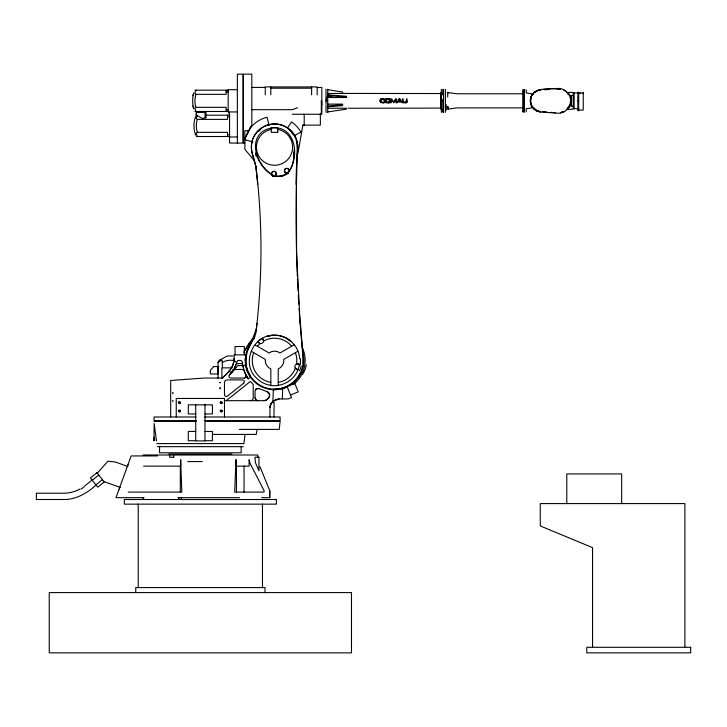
<?xml version="1.0" encoding="UTF-8"?>
<svg xmlns="http://www.w3.org/2000/svg" width="727" height="727" viewBox="0 0 727 727"><rect width="100%" height="100%" fill="white"/><g stroke="black" fill="none" stroke-linecap="round" stroke-linejoin="round"><path stroke-width="1.09" d="M403.076 100.926L403.076 98.881L402.431 98.881L402.485 101.989L403.249 102.707A2.39 2.317 -0.4 0 0 403.639 102.761L404.703 102.771M270.689 403.794A18.548 18.548 0 0 0 269.999 407.22L269.899 416.989M380.194 101.435A5.534 3.762 -89.2 0 1 380.176 101.026L380.248 100.544A5.398 3.771 89.3 0 1 380.212 100.199M386.364 102.189L385.846 101.08L386.328 99.463A5.761 5.634 -0.2 0 1 386.9 99.445L388.354 99.426M154.151 437.2L154.006 440.862L154.151 423.477L156.45 440.916L156.396 440.108M406.375 100.98L406.329 101.925L406.384 98.881L407.02 98.881L407.02 100.871M380.239 100.717L380.248 100.635A5.498 3.726 89.5 0 1 380.266 100.053L380.893 98.999M386.828 98.872A9.878 9.578 0.2 0 0 386.31 98.899A5.407 5.243 0.4 0 0 385.992 98.954L385.274 99.517L385.165 101.444A4.344 3.508 -86.1 0 0 385.21 101.771L385.792 102.652L388.091 102.771M407.02 101.135L407.002 101.753A1.354 1.327 56 0 1 406.956 102.062L406.402 102.652A1.409 1.363 0.1 0 1 406.084 102.716A8.606 8.36 0.3 0 1 405.721 102.761A8.197 7.961 0.2 0 0 406.093 102.734M385.156 100.562L385.328 102.271L386.101 102.716M273.943 416.989L274.179 402.713L273.216 402.713A10.941 10.941 0 0 1 273.388 400.841M296.434 184.267L296.571 253.041L300.133 323.351M407.02 101.198L406.993 101.789A1.263 1.236 54.2 0 1 406.938 102.107L406.384 102.652M389.345 101.398L389.363 100.653A6.407 3.253 -89.8 0 0 389.372 100.317L389.318 99.863L389.354 100.317M384.12 101.907L384.801 101.389L384.092 102.698A6.289 6.089 0.1 0 1 383.32 102.761L382.502 102.771M269.563 497.659L269.781 490.698L259.966 466.734M271.38 127.961A16.276 13.568 0 0 1 277.232 127.888C298.624 130.506 299.56 165.356 284.348 175.262A13.477 13.413 -3.1 0 1 272.298 174.934C255.023 165.62 245.653 133.096 271.38 127.97M294.035 153.315C293.672 161.058 292.49 171.145 284.739 175.08A13.522 13.522 0 0 1 273.606 175.552C265.019 171.081 259.248 162.239 256.058 153.315M290.509 395.015L298.243 391.889L294.771 383.293L287.038 386.419L291.536 397.569L288.201 398.914L279.223 398.914L272.961 401.349L270.944 404.012L269.999 407.22L270.917 404.058L272.879 401.422L273.352 389.708L280.44 389.136L287.21 386.855M282.321 398.914L282.739 388.563M170.691 416.989L170.691 380.475L203.969 378.049L222.344 378.049L226.524 373.923A139.075 139.075 0 0 0 229.232 371.061C233.303 366.735 234.557 360.637 234.121 354.867L245.771 354.867L245.235 360.438M384.792 101.58L384.456 102.552M380.266 100.208L380.285 99.962A2.654 2.499 76.5 0 1 380.339 99.563L380.712 99.081A0.918 0.891 1.9 0 1 380.984 98.981L381.075 98.963A4.598 4.462 0.4 0 1 381.366 98.917A8.96 8.697 0.4 0 1 381.857 98.872A8.488 8.233 0.2 0 0 381.075 98.936M303.104 363.582L303.132 357.584A1427.846 1427.846 0 0 1 299.106 308.711M385.864 100.19L386.255 99.481A3.444 3.39 0.8 0 1 386.546 99.435A6.661 6.543 0 0 1 386.9 99.426L387.037 99.417M385.174 100.126L385.646 99.063A0.909 0.891 2.6 0 1 385.892 98.981L386.001 98.954A5.353 5.198 0.4 0 1 386.31 98.917A7.87 7.615 0.1 0 1 386.619 98.908M234.121 358.52C234.167 366.762 228.005 372.887 222.344 378.049M389.336 101.544L389.336 101.58A4.28 3.471 87.7 0 0 389.318 101.271M256.976 323.351L256.295 329.349M382.057 98.872A13.159 12.723 0 0 1 382.347 98.863L382.911 98.881A8.488 8.215 -0.2 0 1 383.801 98.908L384.719 99.708A4.153 3.444 -82 0 1 384.756 99.981L384.12 100.262L383.738 99.481A6.979 6.852 0 0 0 382.765 99.426L381.811 99.426A3.299 3.253 1 0 0 381.284 99.472L380.884 100.399A5.934 3.571 89.3 0 0 380.866 100.753L381.33 102.198A7.879 7.779 -0.5 0 0 381.711 102.243L383.193 102.225M245.072 434.419L243.89 443.597L156.832 443.597M224.47 400.677L263.856 400.677C267.345 400.731 269.99 397.296 269.49 393.898L266.891 391.589L259.175 388.6L256.422 388.654L255.422 389.672M380.93 99.926L380.884 100.753M530.401 102.334L530.892 97.218L532.627 94.001M302.905 125.117L298.279 151.37A24.109 24.109 0 0 1 297.17 155.487M257.131 429.412L256.249 434.419L212.929 434.419M570.25 102.943L570.622 100.826A12.423 12.423 0 0 0 557.236 88.44C547.931 89.039 530.855 87.149 530.292 100.826A11.123 11.123 0 0 0 540.561 111.922L557.236 113.212A12.423 12.423 0 0 0 570.622 100.826M229.432 374.914A141.892 141.892 0 0 0 233.803 370.125A2.054 2.054 0 0 1 234.748 369.507L242.355 369.416A1.917 1.917 0 0 1 244.145 370.743L244.227 370.952A32.079 32.079 0 0 0 246.126 375.332L246.071 377.159L244.481 378.049L230.777 378.049A1.854 1.854 0 0 1 229.432 374.914L234.603 368.144L237.502 360.71A1.827 1.827 0 0 1 238.456 360.438L241.246 360.537L242.509 362.246A32.079 32.079 0 0 0 243 366.326L244.963 372.86L248.252 378.831L250.533 377.24L247.28 371.197L245.526 364.554L243 366.326M172.672 392.898C173.399 393.516 173.653 392.262 172.681 393.252M523.885 106.751L524.449 103.97L524.449 89.703M440.762 106.605L441.316 103.943L440.762 100.826M193.546 108.141C192.373 103.461 192.373 98.19 193.546 93.519M192.946 95.719L193.755 92.883M443.543 108.614L442.798 111.049L443.543 111.949M380.975 99.717L381.284 99.49A3.181 3.126 0.6 0 1 381.72 99.435L381.811 99.426M195.69 116.538C193.355 122.372 193.355 129.351 195.69 135.186M567.742 107.987L568.578 109.259L573.212 109.168L573.212 92.483L568.578 92.393L567.987 93.419M441.316 96.291L442.798 92.62M178.551 402.622L178.824 401.958M180.178 403.285L180.441 402.622A0.945 0.945 0 0 0 179.024 401.804A0.945 0.945 0 0 0 179.024 403.44A0.945 0.945 0 0 0 180.441 402.622M178.551 410.964L178.824 410.301M180.178 411.627L180.441 410.964A0.945 0.945 0 0 0 179.024 410.146A0.945 0.945 0 0 0 179.024 411.782A0.945 0.945 0 0 0 180.441 410.964M220.281 402.622L220.545 401.958M221.899 403.285L222.171 402.622A0.945 0.945 0 0 0 220.754 401.804A0.945 0.945 0 0 0 220.754 403.44A0.945 0.945 0 0 0 222.171 402.622M220.281 410.964L220.545 410.301M221.899 411.627L222.171 410.964A0.945 0.945 0 0 0 220.754 410.146A0.945 0.945 0 0 0 220.754 411.782A0.945 0.945 0 0 0 222.171 410.964M253.877 338.455L254.75 336.319M195.936 90.166L194.972 92.874A1.599 0.573 -67.1 0 0 194.963 93.465L195.936 94.337L226.133 94.337L226.133 90.166M197.326 115.193L196.363 117.91A1.599 0.573 -67.1 0 0 196.354 118.501L197.326 119.373L227.524 119.373L227.524 115.193M568.578 92.393L568.105 93.41M298.152 369.316C293.962 381.184 280.122 388.3 268.036 384.819A25.236 25.236 0 0 1 256.676 378.258C240.991 364.227 252.278 335.865 272.68 335.265A25.236 25.236 0 0 1 285.666 337.782L291.227 341.508M253.623 338.9C246.28 349.596 242.255 364.191 250.242 375.786M250.933 127.289L250.261 128.106A41.484 32.161 0 0 0 248.434 130.696L244.863 138.639L250.933 127.289L250.206 127.289L251.824 125.462A39.176 30.38 0 0 0 250.197 127.28M522.777 93.038L523.885 90.602L522.777 89.703L522.777 111.949M523.885 108.768L522.777 111.122L523.885 111.949L522.777 111.122L523.885 111.476M300.733 372.26C296.153 382.72 284.893 389.699 273.488 389.154M229.232 371.061L231.286 372.942L233.358 369.316M234.403 367.508L236.62 363.818L241.028 363.418A1.827 1.827 0 0 1 241.927 363.709L243.127 366.99L241.891 365.545L237.92 365.59L231.286 372.942M568.805 106.924L567.351 109.223L570.622 105.66L570.622 95.991L567.351 92.429M269.035 397.342L269.381 396.751A3.708 3.708 0 0 0 266.891 391.589M243.663 352.331L247.898 345.389A30.598 30.598 0 0 1 252.378 339.336M252.896 338.809L247.898 345.389A139.075 139.075 0 0 1 244.608 350.896M97.273 473.186L107.978 461.118L115.702 462.127L127.897 466.57M257.385 346.252L260.012 343.571L257.84 341.517A25.236 25.236 0 0 1 262.465 338.273L263.656 341.027A22.255 22.255 0 0 1 291.681 346.252M534.763 92.384L537.507 90.811M177.979 499.513L179.787 497.659M268.627 397.96L266.618 399.941L263.856 400.677M448.423 108.659L447.705 109.295L447.705 106.424L448.423 107.487M218.027 378.104L218.027 362.373L221.344 360.147A2.572 1 -42 0 1 222.062 360.174L222.462 367.762M84.895 485.818L92.093 480.084M92.229 480.247L98.754 475.049M95.891 484.854L102.425 479.656M96.028 485.018C87.213 493.142 76.071 499.658 63.758 499.513L36.35 499.513L36.35 493.206L63.758 493.206C69.474 493.251 75.072 491.588 80.134 489.007M226.179 400.677L250.315 381.475L253.214 384.401L253.214 397.896A2.781 2.781 0 0 1 250.433 400.677M81.26 489.053L84.341 486.681M219.409 360.274L227.215 355.985L232.822 355.985M272.879 401.422L275.815 399.559L279.223 398.914M226.133 111.485L226.133 107.314L195.936 107.314L194.972 108.096A1.599 0.582 67.3 0 0 194.963 108.677L195.936 111.485M227.524 136.522L227.524 132.35L197.326 132.35L196.363 133.132A1.599 0.582 67.3 0 0 196.354 133.713L197.326 136.522M294.444 135.685L300.869 131.978A34.405 32.333 -30.2 0 1 301.496 133.114A30.407 30.407 0 0 0 291.545 121.972L287.392 128.125A22.991 22.991 0 0 1 294.444 135.685L295.916 138.721M294.008 344.907L280.04 352.977A9.269 9.269 0 0 0 269.026 352.977L255.068 344.907M297.716 351.332L283.748 359.402A9.269 9.269 0 0 1 278.241 368.934L278.241 385.056M244.481 378.049L246.071 377.159L246.126 375.332L248.252 378.831M288.392 172.962L284.739 174.653M286.647 173.862L288.128 173.108M286.811 173.78L287.401 173.489M530.292 100.826A11.123 11.123 0 0 1 540.561 89.73L538.534 90.575M297.525 107.741L292.209 109.695L251.824 109.695M538.525 90.448L540.561 89.73M560.581 112.64L563.679 111.558L560.544 112.649A12.05 12.05 0 0 0 563.679 111.558M388.963 102.162L389.318 101.698L388.963 102.162A6.152 6.052 0.1 0 1 388.227 102.225L387.509 102.243A15.085 14.813 0 0 1 387.091 102.243A13.604 13.377 -0.1 0 1 386.473 102.207M578.683 100.271L577.947 100.889L578.683 101.38M383.756 102.189L383.547 102.207M533.727 107.451L526.203 108.777L526.203 111.949M578.501 100.271L577.947 100.826L578.501 101.38M327.759 96.591L332.003 95.9L327.759 95.01L325.996 100.826L327.759 100.826M448.423 109.059L456.792 107.878L522.777 107.878M271.444 335.392L267.118 336.319L272.68 335.265M342.59 104.824L327.759 105.988M543.342 89.521L546.113 89.303M547.231 89.212L550.566 88.958M551.675 88.867L554.456 88.658M544.759 89.775L548.921 89.457M555.174 88.967L560.544 89.003L557.264 88.812M405.63 102.743L405.166 102.761M381.857 98.89L382.057 98.89A13.186 12.723 0 0 1 382.347 98.899M388.227 102.234L388.309 102.225A6.834 6.734 0.4 0 0 388.718 102.216M386.828 98.89L388.554 98.899A4.253 4.117 -0.1 0 1 389.318 98.99A1.127 1.09 -1.6 0 1 389.545 99.108L389.999 100.381M383.229 102.771L383.32 102.761A6.888 6.661 0.1 0 0 384.01 102.725A1.409 1.363 0.5 0 0 384.283 102.643M317.181 87.54L321.825 87.431L321.825 114.248M259.175 388.6L256.422 388.654L255.068 391.044L255.068 397.896L255.859 399.841L257.849 400.677A2.781 2.781 0 0 1 255.068 397.896M440.762 108.114L347.933 108.241M404.848 102.234L405.193 102.234A10.342 10.178 0.3 0 0 405.721 102.225A10.151 9.996 0.3 0 1 405.193 102.253L404.094 102.234A7.27 7.152 -0.1 0 1 403.467 102.198L403.376 102.18M327.759 93.419L440.762 93.538M251.824 87.431L265.264 87.385M382.529 99.417L382.702 99.417A6.534 6.416 0 0 1 383.774 99.472L384.12 100.217M270.826 88.203L311.619 88.203M237.656 89.703L228.178 89.703L228.178 111.949L237.356 111.949M327.759 89.703L342.59 92.02L342.59 93.419M194.918 90.166L228.178 90.166M226.133 91.893L228.178 91.893M574.139 92.947L583.227 93.038M522.777 93.774L456.792 93.774L448.423 92.593M573.212 95.464L571.358 95.464L571.358 106.187L573.212 106.187M327.759 97.527L346.297 97.527L346.297 96.255L328.45 94.864L327.759 95.01L328.45 95.664L346.297 97.054M441.316 100.826L442.798 100.826M327.759 104.125L342.59 104.125L342.59 105.633L327.759 106.787M327.759 108.232L346.297 108.232L346.297 109.168L327.759 111.949M574.139 108.705L578.665 108.705M226.133 109.759L228.178 109.759M578.683 110.086L583.227 110.086L583.227 92.293M194.918 111.485L228.178 111.485M205.187 112.803L205.923 112.803L205.923 117.81L205.187 117.81M205.187 112.958L205.923 112.958M292.209 114.266L321.361 114.266L321.361 100.826L321.825 102.58M205.159 115.193L229.568 115.193M227.524 116.929L229.568 116.929M205.187 117.22L205.923 117.22M302.768 125.117L320.353 125.117L320.353 113.566M248.434 130.696L244.863 130.696L244.863 149.326L254.668 161.012M227.524 134.786L229.568 134.786M196.308 136.522L229.568 136.522M229.568 136.985L237.356 136.985M244.863 143.101L243.472 143.101L243.472 74.136L251.824 74.136L251.824 126.271A30.879 30.879 0 0 1 267.063 117.229L269.154 125.589M232.095 367.853L221.889 367.853L221.889 378.049M195.727 413.936L188.311 413.936L188.311 404.848L212.411 404.848L212.411 413.936L204.996 413.936M195.908 416.989L154.051 416.989L154.051 420.697L196.254 420.697M204.86 416.989L280.095 416.989L280.095 420.697L204.832 420.697M154.051 421.442L196.254 421.442M205.55 421.442L280.095 421.442L279.268 429.412L239.365 429.412M195.727 431.456L188.311 431.456L188.311 440.726L195.727 440.726M204.996 431.456L212.411 431.456L212.411 440.726L204.996 440.726M157.432 446.66L243.291 446.66M168.837 454.075L231.886 454.075M143.01 455.002L257.803 455.002L257.803 457.228M157.414 455.929L131.178 455.929L115.993 497.659L144.055 497.659M173.889 457.228L169.636 457.228L169.636 455.002M187.802 461.572L202.424 461.572M143.555 466.134L180.678 466.134L180.678 459.755L181.814 492.097L128.216 492.097M177.979 497.659L239.519 497.659M261.665 497.659L269.899 497.659L269.781 490.698M382.393 102.771L381.911 102.761M382.911 98.881L382.993 98.881A7.143 6.916 -0.1 0 1 383.974 98.945M388.254 99.417L388.309 99.417A5.507 5.425 -0.1 0 1 388.836 99.445M404.167 102.234L404.094 102.234A7.633 7.497 0 0 1 403.467 102.189M386.955 102.225L387.091 102.234A15.076 14.794 0 0 0 387.509 102.234M381.784 102.225L381.711 102.225A6.752 6.643 -0.2 0 1 381.248 102.189L380.921 101.589A7.097 2.19 88 0 1 380.866 101.28L380.893 101.035M328.45 95.664L332.003 95.9M542.442 111.694L546.84 112.031M551.011 112.358L555.41 112.703M272.507 176.034L273.606 176.152M388.836 99.454L389.109 99.526M533.727 94.201L526.203 92.874L526.203 89.83M298.588 363.809A2.963 2.963 0 0 0 295.344 368.307L297.97 369.789A25.236 25.236 0 0 0 299.488 364.191L296.498 364.018A22.255 22.255 0 0 0 295.389 352.677M539.561 111.313L537.507 110.84L540.561 111.922L537.616 111.286L533.318 108.45L534.536 109.032M381.003 102.68L380.257 101.426A5.489 3.69 -89.2 0 1 380.257 101.035M244.863 139.784L252.941 141.801M386.201 102.171L385.919 101.916A2.081 1.999 -72.2 0 1 385.855 101.58L385.846 101.262M403.149 102.689L402.585 102.28A1.045 1.036 -43.1 0 1 402.485 101.989L402.449 101.58M389.281 98.999L388.954 98.936A6.77 6.579 -0.3 0 0 388.509 98.872M384.065 98.981L384.701 99.526M128.025 464.598L128.543 464.789M103.906 481.519L120.282 487.481M119.146 488.989L119.664 489.18M380.775 102.607L380.257 101.471M286.583 338.264L291.173 341.463M251.351 351.332L265.319 359.402A9.269 9.269 0 0 0 270.826 368.934L270.826 385.056M532.591 106.969L537.616 111.286L536.081 110.159M295.253 368.153L297.052 369.543M448.423 92.992L447.705 92.356L447.705 97.045M234.03 360.356L236.502 362.628M262.465 338.273L263.674 340.745A2.963 2.963 0 0 1 257.876 341.563M389.763 99.308L389.972 100.044M567.923 107.86L568.578 109.259M532.627 107.651L530.892 104.434L530.446 101.725M255.977 152.779L257.685 156.759M193.755 108.777L192.946 105.933M296.252 139.793L297.479 148.644M248.052 349.269A28.744 28.744 0 0 1 250.533 344.625L256.404 328.486A686.106 686.106 0 0 0 255.895 166.283C252.969 156.478 248.28 144.9 254.632 135.304C258.276 129.161 264.873 124.899 271.98 124.144A18.748 15.14 0 0 1 277.223 124.163C288.973 125.28 298.506 136.494 297.688 148.281A1427.846 1427.846 0 0 0 297.37 276.433M523.885 100.826L524.449 103.97M255.895 166.283L253.205 156.26A23.182 23.182 0 0 1 267.418 125.126A23.182 23.182 0 0 1 297.152 142.092M299.724 358.893C299.215 349.087 292.454 340.027 283.203 336.737A25.181 25.127 0 0 0 271.444 335.383M256.267 154.842L256.358 155.505M384.71 99.617L384.747 100.172M321.361 100.826L321.825 105.115M389.999 100.617L389.999 101.053A5.289 3.69 88.9 0 1 389.954 101.462A3.926 3.317 85.8 0 1 389.926 101.798L389.79 102.316L389.954 101.798A3.926 3.371 85.2 0 0 390.008 101.471M294.072 157.368L294.017 150.026M684.898 647.303L684.898 503.593L540.261 503.593L540.261 525.948L592.56 547.649L592.56 647.303M621.667 503.593L621.667 473.922L566.778 473.922L566.778 503.593M579.892 93.02L579.892 93.501M579.801 93.001L579.801 93.529M578.683 110.749L578.683 92.293L577.847 92.293L577.847 110.749M574.139 92.856L574.139 108.796M524.449 106.751L524.449 111.949M523.885 89.703L523.885 109.268M446.287 104.706L446.287 110.25M445.415 89.33L445.415 112.321M443.543 89.33L443.543 112.321M442.798 89.33L442.798 94.283M442.798 99.099L442.798 112.321M441.316 89.33L441.316 112.321M440.762 92.574L440.762 109.077M327.759 89.239L327.759 112.412M325.996 89.239L325.996 104.324M325.996 105.442L325.996 112.412M317.181 94.873L317.181 86.922L265.264 86.922L265.264 94.873M311.619 86.922L311.619 94.873M304.204 114.266L304.204 125.117M270.826 86.922L270.826 94.873M264.982 592.596L264.982 587.589L135.74 587.589L135.74 592.596M262.483 504.147L262.483 587.589M244.317 354.867L244.317 346.525L235.048 346.525L235.048 354.867M244.054 466.134L244.054 492.097M241.155 446.233L241.155 452.785L159.567 452.785L159.567 446.233M237.356 143.101L237.356 74.136L242.918 74.136L242.918 143.101L229.568 143.028L229.568 113.803L229.014 113.803L229.014 111.949M236.475 466.134L236.475 492.097M224.47 416.989L224.47 398.451L176.252 398.451L176.252 416.989M204.996 404.757L204.996 440.916L195.727 440.916L195.727 404.757M203.333 111.485L203.333 112.412M198.135 111.485L198.135 112.412M181.459 497.659L181.459 499.513M180.323 466.134L180.323 492.097M173.653 455.002L173.653 457.228M143.246 497.659L143.246 499.513M138.239 504.147L138.239 587.589M568.269 93.047A2.781 2.781 0 0 1 567.651 93.738M567.651 107.914A2.781 2.781 0 0 1 568.269 108.605M390.045 100.353A5.634 3.726 -89.5 0 1 390.054 100.726M390.045 101.153A5.289 3.762 88.8 0 1 390.026 101.471M387.945 102.78A9.76 9.451 0 0 0 389.027 102.734L389.145 102.698A1.436 1.399 1.6 0 0 389.472 102.607L389.536 102.562A1.427 1.381 0.7 0 1 389.145 102.698L389.027 102.716A4.771 4.616 0.2 0 1 388.654 102.752M388.654 102.725A13.213 12.759 0 0 1 388.354 102.734M389.336 100.29A6.398 3.217 -89.8 0 1 389.345 100.653M386.673 102.216A6.979 6.87 -0.2 0 1 386.237 102.189M402.358 101.635A7.334 1.263 89.3 0 1 402.34 101.198M534.763 109.268A10.76 10.76 0 0 1 530.892 98.627M534.618 92.493A10.76 10.76 0 0 1 536.408 91.311M569.441 105.161A12.05 12.05 0 0 1 568.469 107.133M567.869 108.023A12.05 12.05 0 0 1 566.378 109.677M563.652 90.084A12.05 12.05 0 0 1 565.542 91.275M566.378 91.984A12.05 12.05 0 0 1 568.487 94.555M197.326 132.35A21.21 21.21 0 0 1 197.326 119.373M195.936 107.314A21.21 21.21 0 0 1 195.936 94.337M255.822 154.042A103.025 13.786 84.4 0 1 256.113 156.123M293.908 155.623A101.753 6.725 88.4 0 1 293.881 152.661M287.647 173.362A25.563 25.563 0 0 1 272.834 176.079M295.344 368.307A22.255 22.255 0 0 1 278.241 382.375M270.826 382.375A22.255 22.255 0 0 1 253.678 352.677M300.451 358.938A22.273 18.838 68.5 0 1 300.387 362.282M300.505 362.364A21.183 16.158 74.4 0 1 300.106 365.163M303.132 357.584A28.744 28.744 0 0 1 274.488 389.172A28.744 28.744 0 0 1 245.944 357.493M298.824 304.259A1427.846 1427.846 0 0 1 298.297 295.362M298.061 290.909A1427.846 1427.846 0 0 1 297.47 278.659M297.516 144.164A23.182 23.182 0 0 1 297.688 148.281M258.494 131.451A22.464 22.464 0 0 1 260.938 129.297M291.745 132.741A22.464 22.464 0 0 1 293.063 134.477M303.386 357.157A185.485 23.446 85.7 0 1 300.424 323.324M306.312 364.772A21.683 16.348 81.6 0 1 302.441 374.45M256.386 329.376A17.112 7.779 -84.1 0 1 255.968 331.776M256.095 331.866A16.894 7.297 -83.8 0 1 255.522 334.202M255.45 334.138A16.957 6.579 -82.9 0 1 255.032 335.529A17.094 6.08 -82 0 1 254.604 336.828M254.614 336.883A17.312 5.562 -80.8 0 1 254.15 338.073M254.15 338.155A17.575 4.998 -79.4 0 1 253.678 339.273M295.989 184.258A101.925 7.243 -88.7 0 1 297.361 146.154M255.759 166.483A102.207 14.858 84.5 0 1 257.694 184.285M277.778 129.397A18.084 18.084 0 0 1 289.619 157.15A18.084 18.084 0 0 1 259.448 157.15A18.084 18.084 0 0 1 271.289 129.397M301.214 366.072A19.938 13.295 80.1 0 1 299.406 370.861M218.027 362.373A16.448 3.562 -90 0 1 219.79 360.21M222.462 362.373A16.448 16.067 90 0 1 234.548 360.756M302.268 350.996A29.298 29.298 0 0 1 289.146 385.828M285.611 387.555A29.298 29.298 0 0 1 280.177 389.181M279.068 389.381A29.298 29.298 0 0 1 245.308 358.429M245.517 356.421A29.298 29.298 0 0 1 251.806 341.944M301.996 346.952A30.598 30.598 0 0 1 293.208 384.674M236.011 459.755L234.667 492.097L264.092 492.097L264.092 490.698L250.043 463.308L249.116 459.755L249.116 466.134L236.011 466.134L236.011 459.755M172.672 400.868C173.371 401.368 173.517 401.004 172.672 400.868M219.863 382.511C220.563 383.002 220.708 382.647 219.863 382.511M219.863 388.073C220.208 389.89 221.39 387.018 219.863 388.073M396.724 99.272L396.088 100.862L396.724 102.771L396.088 102.771L396.088 99.408L393.88 102.771L391.126 99.408L391.126 102.771L390.481 102.771L391.126 100.862L390.481 98.881L391.599 98.881L393.616 102.08L395.597 98.881L396.724 99.272M196.281 114.266L195.863 115.102L203.287 118.81L203.696 117.983L205.187 117.983L205.187 112.412L196.281 112.412L196.281 114.266M399.15 98.881L396.987 102.771L398.142 101.971L401.077 101.971L402.222 102.771L400.059 98.881L399.15 98.881M399.568 99.408L398.414 101.444L400.813 101.444L399.668 99.408M213.92 366.553L210.303 370.261L210.303 373.969L218.091 373.969L218.091 366.553L213.92 366.553M96.918 472.741L90.393 477.939L97.727 487.154L104.252 481.956L96.918 472.741M243.663 383.211L227.478 396.088A1.854 1.854 0 0 1 224.47 394.634L224.47 382.684A2.781 2.781 0 0 1 227.251 379.903L242.509 379.903A1.854 1.854 0 0 1 243.663 383.211M277.778 132.35L271.289 132.35L271.289 127.988A19.475 19.475 0 0 1 277.778 127.988L277.778 132.35M258.957 457.228L254.932 457.228L255.477 462.826L258.957 470.869L258.957 457.228M276.387 499.513L124.335 499.513L124.335 504.147L276.387 504.147L276.387 499.513M351.486 592.596L49.236 592.596L49.236 652.864L351.486 652.864L351.486 592.596M690.65 647.303L586.807 647.303L586.807 652.864L690.65 652.864L690.65 647.303M403.231 102.116L403.076 101.144L403.203 102.098M272.043 175.016A2.317 2.317 0 0 0 276.015 174.48A2.317 2.317 0 0 0 273.561 171.299A2.317 2.317 0 0 0 272.043 175.016M284.875 172.054A2.317 2.317 0 0 0 288.855 171.517A2.317 2.317 0 0 0 286.393 168.337A2.317 2.317 0 0 0 284.875 172.054M272.116 174.962A2.217 2.217 0 0 0 275.933 174.444A2.217 2.217 0 0 0 273.57 171.399A2.217 2.217 0 0 0 272.116 174.962M285.602 172.563A2.217 2.217 0 0 0 288.928 170.636A2.217 2.217 0 0 0 285.602 168.709A2.217 2.217 0 0 0 285.602 172.563"/></g></svg>
